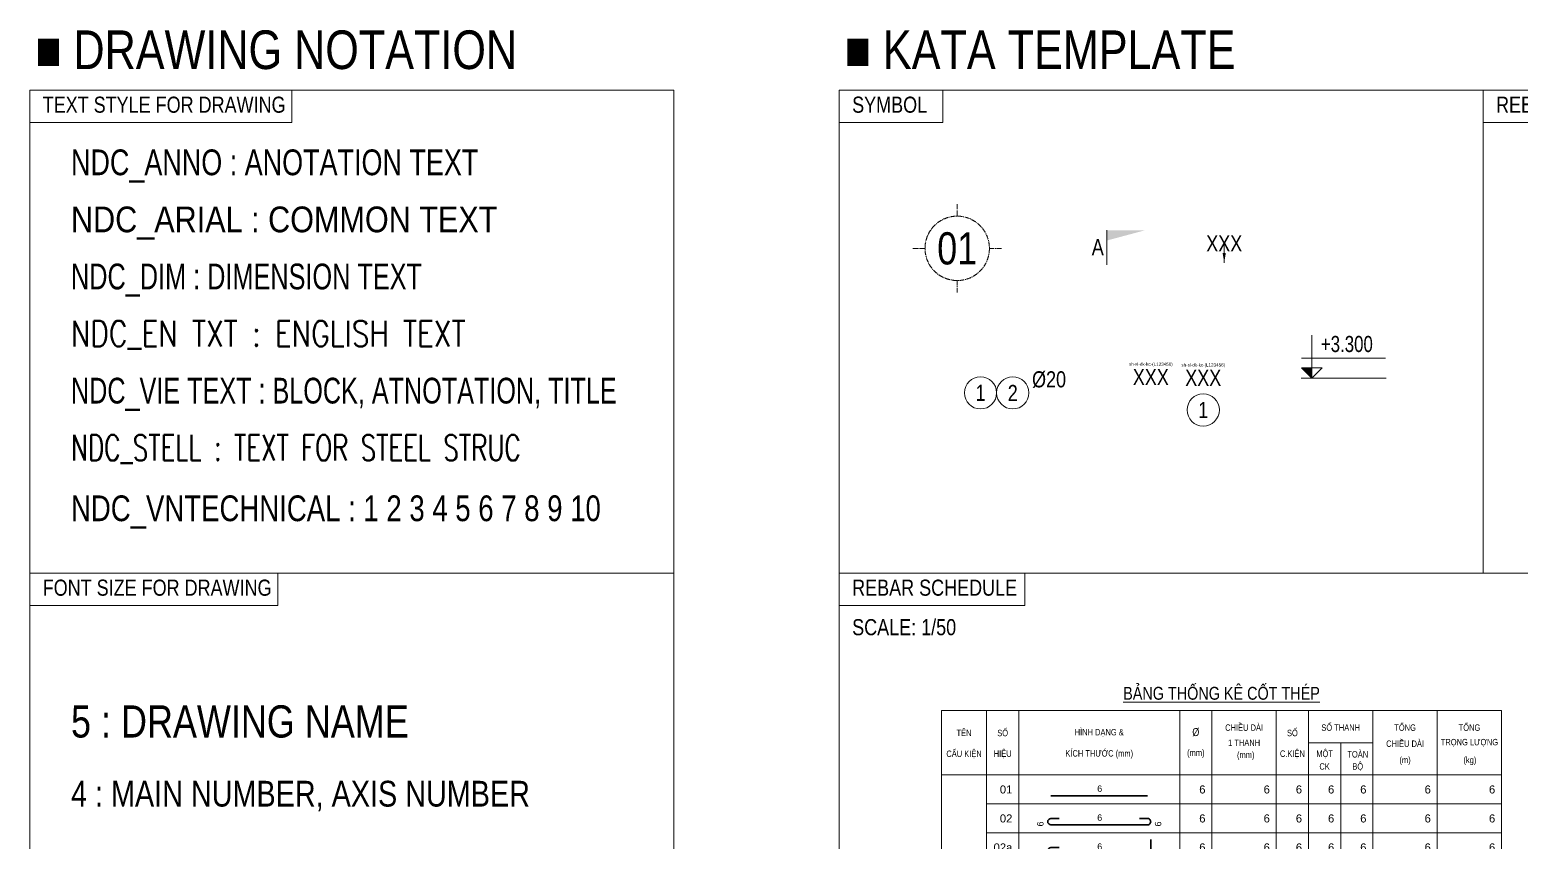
# Model space of a CAD drawing. Header units: millimetres. Extents: x -247377 to 927516, y -864259 to 155594.
# Drawn here: x -188923 to -165761, y 142980 to 155594 of the extents above; entities that cross this region are included whole.
import ezdxf
from ezdxf.enums import TextEntityAlignment as Align

# ---------------------------------------------------------------- set-up
doc = ezdxf.new("R2010")
doc.units = ezdxf.units.MM
doc.header["$MEASUREMENT"] = 0
doc.linetypes.add('CENTER2', pattern=[1.125, 0.75, -0.125, 0.125, -0.125])
doc.layers.get('Defpoints').update_dxf_attribs({"lineweight": 9})
for name, color, linetype, lineweight in [('kata_net khung', 3, 'Continuous', 20), ('kata_text', 7, 'Continuous', 30), ('kata_thep chu', 1, 'Continuous', 35), ('NDC_FRAME', 7, 'Continuous', 20), ('NDC_S_AXIS', 5, 'CENTER2', 13), ('NDC_S_REBAR', 4, 'Continuous', 35), ('NDC_S_TEXT SYMBOL', 7, 'Continuous', 20), ('NDC_S_VN TEXT', 7, 'Continuous', 20), ('NDC_Table', 3, 'Continuous', 20)]:
    doc.layers.add(name, color=color, linetype=linetype, lineweight=lineweight)
doc.styles.add('ARIAL', font='arial.ttf', dxfattribs={"width": 0.8})
doc.styles.add('kata_text', font='arial.ttf', dxfattribs={"width": 0.8})
doc.styles.add('NDC_ANNO', font='', dxfattribs={"width": 0.8})
doc.styles.add('NDC_ARIAL', font='arial.ttf', dxfattribs={"width": 0.85})
doc.styles.add('NDC_DIM', font='', dxfattribs={"width": 0.75})
doc.styles.add('NDC_EN TXT', font='romans.shx', dxfattribs={"width": 0.8})
doc.styles.add('NDC_STEEL', font='romans.shx', dxfattribs={"width": 0.8})
doc.styles.add('NDC_VIE TXT', font='arial.ttf', dxfattribs={"width": 0.8})
doc.styles.add('NDC_VNTEKNICAL', font='', dxfattribs={"width": 0.8})
doc.styles.get('NDC_ANNO').set_extended_font_data('Dotum')
doc.styles.get('NDC_DIM').set_extended_font_data('Dotum')
doc.styles.get('NDC_VNTEKNICAL').set_extended_font_data('.VnTeknical')
doc.dimstyles.new('kata_dim_iso', dxfattribs={"dimtxt": 2.5, "dimasz": 1.5, "dimexe": 1.5, "dimexo": 2.5, "dimtad": 1, "dimdec": 0, "dimzin": 0, "dimdsep": 46, "dimtxsty": 'kata_text', "dimblk": 'kata_block_ArchTick', "dimcen": 0.09, "dimdle": 1.2, "dimclrd": 8, "dimclre": 8, "dimclrt": 3, "dimadec": 0, "dimazin": 0, "dimtfac": 1, "dimtdec": 0, "dimtix": 1, "dimtofl": 0, "dimtmove": 0, "dimatfit": 3, "dimfxl": 3.75, "dimfxlon": 1, "dimtolj": 1, "dimtzin": 0, "dimarcsym": 0})

# ---------------------------------------------------------------- blocks, each defined once
blk = doc.blocks.new('dang01')
at = {"layer": 'NDC_S_REBAR'}
blk.add_line((3405, -650), (6405, -650), dxfattribs=at)
at = {"layer": 'NDC_Table'}
for p, q in [((0, 0), (0, -900)), ((1405, 0), (1405, -900)), ((2405, 0), (2405, -900)), ((7405, 0), (7405, -900)), ((8405, 0), (8405, -900)), ((10405, 0), (10405, -900)), ((11405, 0), (11405, -900)), ((12405, 0), (12405, -900)), ((13405, 0), (13405, -900)), ((15405, 0), (15405, -900)), ((17405, 0), (17405, -900)), ((1405, -900), (17405, -900))]:
    blk.add_line(p, q, dxfattribs=at)
at = {"layer": 'NDC_S_VN TEXT', "style": 'ARIAL'}
for p in [(2205, -450), (8205, -450), (10205, -450), (11205, -450), (12205, -450), (13205, -450), (15205, -450), (17205, -450)]:
    blk.add_attdef('D03', text='', height=250, dxfattribs=at).set_placement(p, align=Align.MIDDLE_RIGHT)
blk.add_attdef('00000000', text='', height=200, dxfattribs=at).set_placement((4920, -425), align=Align.MIDDLE_CENTER)
blk = doc.blocks.new('dang02')
at = {"layer": 'kata_net khung'}
for p, q in [((0, 0), (0, -900)), ((1405, 0), (1405, -900)), ((2405, 0), (2405, -900)), ((7405, 0), (7405, -900)), ((8405, 0), (8405, -900)), ((10405, 0), (10405, -900)), ((11405, 0), (11405, -900)), ((12405, 0), (12405, -900)), ((13405, 0), (13405, -900)), ((15405, 0), (15405, -900)), ((17405, 0), (17405, -900)), ((1405, -900), (17405, -900))]:
    blk.add_line(p, q, dxfattribs=at)
at = {"layer": 'kata_thep chu'}
blk.add_lwpolyline([(3655, -450), (3405, -450, 1), (3405, -650), (6405, -650, 1.000854), (6405, -450), (6155, -450)], format="xyb", dxfattribs=at)
at = {"layer": 'kata_text', "style": 'kata_text'}
for p in [(2205, -450), (8205, -450), (10205, -450), (11205, -450), (12205, -450), (13205, -450), (15205, -450), (17205, -450)]:
    blk.add_attdef('D03', text='', height=250, dxfattribs=at).set_placement(p, align=Align.MIDDLE_RIGHT)
for p in [(3073, -699), (6733, -699)]:
    blk.add_attdef('D03', text='', height=200, rotation=90, dxfattribs=at).set_placement(p, align=Align.MIDDLE_LEFT)
blk.add_attdef('D03', text='', height=200, dxfattribs=at).set_placement((4920, -425), align=Align.MIDDLE_CENTER)
blk = doc.blocks.new('*U543')
for p, q in [((0, 5), (0, 7)), ((-5, 0), (-7, 0)), ((5, 0), (7, 0)), ((0, -5), (0, -7))]:
    blk.add_line(p, q)
blk.add_circle((0, 0), 5)
at = {"color": 7, "style": 'kata_text', "width": 0.8}
blk.add_attdef('GRID', text='', height=5, dxfattribs=at).set_placement((0, 0), align=Align.MIDDLE)
blk = doc.blocks.new('*U544')
for centre in [(-7.5, 0), (-2.5, 0)]:
    blk.add_circle(centre, 2.5)
at = {"layer": 'kata_text', "color": 3, "style": 'kata_text', "width": 0.8}
blk.add_attdef('DK1', (0.5, 0.85), '', height=2.5, dxfattribs=at)
at = {"layer": 'kata_text', "color": 7, "style": 'kata_text', "width": 0.8}
for tag, p in [('SH1', (-7.5, 0)), ('SH2', (-2.5, 0))]:
    blk.add_attdef(tag, text='', height=2.5, dxfattribs=at).set_placement(p, align=Align.MIDDLE)
blk = doc.blocks.new('Tieude')
at = {"layer": 'NDC_Table'}
for p, q in [((0, 2000), (0, 0)), ((0, 2000), (17405, 2000)), ((1405, 2000), (1405, 0)), ((2405, 2000), (2405, 0)), ((7405, 2000), (7405, 0)), ((8405, 2000), (8405, 0)), ((10405, 2000), (10405, 0)), ((11405, 1000), (11405, 2000)), ((13405, 2000), (13405, 0)), ((15405, 2000), (15405, 0)), ((17405, 2000), (17405, 0)), ((11405, 1000), (13405, 1000)), ((11405, 1000), (11405, 0)), ((12405, 1000), (12405, 0)), ((0, 0), (17405, 0))]:
    blk.add_line(p, q, dxfattribs=at)
at = {"layer": 'NDC_S_VN TEXT', "style": 'ARIAL', "width": 0.8}
for s, height, p in [('%%UBẢNG THỐNG KÊ CỐT THÉP', 400, (8703, 2594)), ('TÊN', 200, (705, 1333)), ('SỐ', 200, (1905, 1333)), ('HÌNH DẠNG &', 200, (4905, 1333)), ('%%C', 250, (7905, 1333)), ('CHIỀU DÀI', 200, (9405, 1500)), ('SỐ', 200, (10905, 1333)), ('SỐ THANH', 200, (12405, 1500)), ('TỔNG', 200, (14405, 1500)), ('TỔNG', 200, (16405, 1500)), ('1 THANH', 200, (9405, 1000)), ('CHIỀU DÀI', 200, (14405, 1000)), ('TRỌNG LƯỢNG', 200, (16405, 1000)), ('CẤU KIỆN', 200, (705, 667)), ('HIỆU', 200, (1905, 667)), ('KÍCH THƯỚC (mm)', 200, (4905, 667)), ('(mm)', 200, (7905, 667)), ('(mm)', 200, (9455, 599)), ('C.KIỆN', 200, (10905, 667)), ('MỘT', 200, (11905, 667)), ('TOÀN', 200, (12935, 667)), ('(m)', 200, (14405, 443)), ('(kg)', 200, (16418, 443)), ('CK', 200, (11905, 264)), ('BỘ', 200, (12935, 271))]:
    blk.add_text(s, height=height, dxfattribs=at).set_placement(p, align=Align.MIDDLE)
blk = doc.blocks.new('dang02a')
at = {"layer": 'kata_net khung'}
for p, q in [((0, 0), (0, -900)), ((1405, 0), (1405, -900)), ((2405, 0), (2405, -900)), ((7405, 0), (7405, -900)), ((8405, 0), (8405, -900)), ((10405, 0), (10405, -900)), ((11405, 0), (11405, -900)), ((12405, 0), (12405, -900)), ((13405, 0), (13405, -900)), ((15405, 0), (15405, -900)), ((17405, 0), (17405, -900)), ((1405, -900), (17405, -900))]:
    blk.add_line(p, q, dxfattribs=at)
at = {"layer": 'kata_thep chu'}
blk.add_lwpolyline([(3655, -450), (3405, -450, 1), (3405, -650), (6405, -650, 0.415068), (6505, -550), (6505, -200)], format="xyb", dxfattribs=at)
at = {"layer": 'kata_text', "style": 'kata_text'}
for p in [(2205, -450), (8205, -450), (10205, -450), (11205, -450), (12205, -450), (13205, -450), (15205, -450), (17205, -450)]:
    blk.add_attdef('D03', text='', height=250, dxfattribs=at).set_placement(p, align=Align.MIDDLE_RIGHT)
for p in [(3073, -699), (6733, -699)]:
    blk.add_attdef('D03', text='', height=200, rotation=90, dxfattribs=at).set_placement(p, align=Align.MIDDLE_LEFT)
blk.add_attdef('D03', text='', height=200, dxfattribs=at).set_placement((4920, -425), align=Align.MIDDLE_CENTER)
blk = doc.blocks.new('kata_block_KHTCT')
at = {"layer": 'Defpoints', "color": 8, "style": 'kata_text', "width": 0.8}
blk.add_attdef('CONG_THUC', text='', height=0.5, dxfattribs=at).set_placement((0, 2), align=Align.MIDDLE_CENTER)
at = {"layer": 'kata_text', "color": 3, "style": 'kata_text', "width": 0.8}
blk.add_attdef('CHU_THICH', text='', height=2.5, dxfattribs=at).set_placement((0, 0), align=Align.MIDDLE_CENTER)
blk = doc.blocks.new('kata_block_ArchTick')
at = {"color": 8}
blk.add_line((1, 0), (-1, 0), dxfattribs=at)
at = {"color": 8, "const_width": 0.15}
blk.add_lwpolyline([(-0.5, -0.5), (0.5, 0.5)], dxfattribs=at)
blk = doc.blocks.new('*U613')
blk.add_circle((0, -5), 2.5)
at = {"layer": 'Defpoints', "color": 8, "style": 'kata_text', "width": 0.8}
blk.add_attdef('CONG_THUC', text='', height=0.5, dxfattribs=at).set_placement((0, 2), align=Align.MIDDLE_CENTER)
at = {"layer": 'kata_text', "color": 3, "style": 'kata_text', "width": 0.8}
blk.add_attdef('CHU_THICH', text='', height=2.5, dxfattribs=at).set_placement((0, 0), align=Align.MIDDLE_CENTER)
at = {"layer": 'kata_text', "color": 7, "style": 'kata_text', "width": 0.8}
blk.add_attdef('SH', text='', height=2.5, dxfattribs=at).set_placement((0, -5), align=Align.MIDDLE)
blk = doc.blocks.new('*U545')
at = {"color": 0, "linetype": 'ByBlock', "lineweight": -2}
blk.add_line((0, 4.36), (0, -1), dxfattribs=at)
blk.add_solid([(0, 2.78), (5.89, 4.36), (0, 4.36)], dxfattribs=at)
at = {"color": 0, "linetype": 'ByBlock', "lineweight": -2, "style": 'kata_text', "width": 0.8}
blk.add_attdef('DETAIL', text='', height=2.5, dxfattribs=at).set_placement((-0.5, 1.75), align=Align.MIDDLE_RIGHT)
blk = doc.blocks.new('kata_block_CT')
blk.add_hatch(color=256).paths.add_polyline_path([(0, 1.6), (-1.61, 1.6), (0, 0)])
at = {"ltscale": 50}
h = blk.add_hatch(dxfattribs=at)
h.set_pattern_fill('ANSI31', color=8, scale=1.406251, style=0)
h.set_pattern_definition([(45, (0, 5e-12), (-3.157, 3.157), [])])
h.paths.add_polyline_path([(0, 1.6), (0, 0), (1.61, 1.6)])
at = {"color": 8, "ltscale": 50}
for p, q in [((-1.59, 3.14), (11.47, 3.14)), ((11.56, 0), (-1.64, 0))]:
    blk.add_line(p, q, dxfattribs=at)
for points in [[(0, 6.69), (0, 0)], [(0, 0), (-1.61, 1.6), (0, 1.6)], [(0, 0), (1.61, 1.6), (0, 1.6)]]:
    blk.add_lwpolyline(points, dxfattribs=at)
at = {"color": 3, "style": 'kata_text', "width": 0.8}
blk.add_attdef('CT', (1.41, 4.07), '', height=2.5, dxfattribs=at)
blk = doc.blocks.new('*U648')
at = {"color": 0, "ltscale": 0.8, "style": 'kata_text', "width": 0.8}
blk.add_attdef('TEN', text='', height=2.5, dxfattribs=at).set_placement((0, 3), align=Align.MIDDLE_CENTER)
at = {"color": 0, "ltscale": 0.8, "style": 'kata_text', "width": 0.8, "flags": 1}
blk.add_attdef('CHU_THICH', text='', height=2.5, dxfattribs=at).set_placement((0, 0), align=Align.MIDDLE_CENTER)
at = {"layer": 'Defpoints'}
blk.add_leader([(0, 0), (0, 3)], dimstyle='kata_dim_iso', override={"dimgap": 0.625, "dimtad": 0}, dxfattribs=at)

msp = doc.modelspace()

# ---------------------------------------------------------------- linework, layer by layer
at = {"layer": 'NDC_FRAME'}
for p, q in [((-188923.3, 154656.6), (-188923.3, 124656.6)), ((-188923.3, 154656.6), (-178923.3, 154656.6)), ((-184854.3, 154156.6), (-184854.3, 154656.6)), ((-178923.3, 154656.6), (-178923.3, 124656.6)), ((-176351.3, 124656.6), (-176351.3, 154656.6)), ((-146351.3, 154656.6), (-176351.3, 154656.6)), ((-174742.6, 154156.6), (-174742.6, 154656.6)), ((-166351.3, 154656.6), (-166351.3, 147156.6)), ((-188923.3, 154156.6), (-184854.3, 154156.6)), ((-176351.3, 154156.6), (-174742.6, 154156.6)), ((-166351.3, 154156.6), (-163903.5, 154156.6)), ((-188923.3, 147156.6), (-178923.3, 147156.6)), ((-185073.9, 146656.6), (-185073.9, 147156.6)), ((-176351.3, 147156.6), (-146351.3, 147156.6)), ((-173468.8, 146656.6), (-173468.8, 147156.6)), ((-188923.3, 146656.6), (-185073.9, 146656.6)), ((-176351.3, 146656.6), (-173468.8, 146656.6))]:
    msp.add_line(p, q, dxfattribs=at)

# ---------------------------------------------------------------- block references
ref = msp.add_blockref('kata_block_KHTCT', (-171512.9, 150202.1), dxfattribs=dict(xscale=100, yscale=100, zscale=100))
ref.add_attrib('CHU_THICH', 'XXX', dxfattribs={"layer": 'NDC_S_VN TEXT', "color": 3, "height": 250, "style": 'ARIAL', "width": 0.8}).set_placement((-171512.9, 150202.1), align=Align.MIDDLE_CENTER)
ref.add_attrib('CONG_THUC', 'sh-sl-dk-kc-(L123456)', dxfattribs={"layer": 'Defpoints', "color": 8, "height": 50, "style": 'ARIAL', "width": 0.8}).set_placement((-171512.9, 150402.1), align=Align.MIDDLE_CENTER)
ref = msp.add_blockref('dang02a', (-174766.3, 143123.2), dxfattribs=dict(xscale=0.5, yscale=0.5, zscale=0.5))
ref.add_attrib('D03', '02a', dxfattribs={"layer": 'NDC_S_VN TEXT', "height": 125, "style": 'ARIAL'}).set_placement((-173663.7, 142898.2), align=Align.MIDDLE_RIGHT)
ref.add_attrib('D03', '6', dxfattribs={"layer": 'NDC_S_VN TEXT', "height": 100, "rotation": 90, "style": 'ARIAL'}).set_placement((-173229.7, 142773.6), align=Align.MIDDLE_LEFT)
ref.add_attrib('D03', '6', dxfattribs={"layer": 'NDC_S_VN TEXT', "height": 100, "style": 'ARIAL'}).set_placement((-172306.5, 142910.8), align=Align.MIDDLE_CENTER)
ref.add_attrib('D03', '6', dxfattribs={"layer": 'NDC_S_VN TEXT', "height": 100, "rotation": 90, "style": 'ARIAL'}).set_placement((-171400.1, 142773.6), align=Align.MIDDLE_LEFT)
ref.add_attrib('D03', '6', dxfattribs={"layer": 'NDC_S_VN TEXT', "height": 125, "style": 'ARIAL'}).set_placement((-170663.7, 142898.2), align=Align.MIDDLE_RIGHT)
ref.add_attrib('D03', '6', dxfattribs={"layer": 'NDC_S_VN TEXT', "height": 125, "style": 'ARIAL'}).set_placement((-169663.7, 142898.2), align=Align.MIDDLE_RIGHT)
ref.add_attrib('D03', '6', dxfattribs={"layer": 'NDC_S_VN TEXT', "height": 125, "style": 'ARIAL'}).set_placement((-169163.7, 142898.2), align=Align.MIDDLE_RIGHT)
ref.add_attrib('D03', '6', dxfattribs={"layer": 'NDC_S_VN TEXT', "height": 125, "style": 'ARIAL'}).set_placement((-168663.7, 142898.2), align=Align.MIDDLE_RIGHT)
ref.add_attrib('D03', '6', dxfattribs={"layer": 'NDC_S_VN TEXT', "height": 125, "style": 'ARIAL'}).set_placement((-168163.7, 142898.3), align=Align.MIDDLE_RIGHT)
ref.add_attrib('D03', '6', dxfattribs={"layer": 'NDC_S_VN TEXT', "height": 125, "style": 'ARIAL'}).set_placement((-167163.7, 142898.2), align=Align.MIDDLE_RIGHT)
ref.add_attrib('D03', '6', dxfattribs={"layer": 'NDC_S_VN TEXT', "height": 125, "style": 'ARIAL'}).set_placement((-166163.7, 142898.2), align=Align.MIDDLE_RIGHT)
at = {"layer": 'NDC_S_AXIS', "xscale": 100, "yscale": 100, "zscale": 100}
msp.add_blockref('*U543', (-174519.9, 152200.9), dxfattribs=at).add_auto_attribs({'GRID': '01'})
at = {"layer": 'NDC_S_VN TEXT', "xscale": 100, "yscale": 100, "zscale": 100}
for name, p, values in [('*U545', (-172193.8, 152044.6), {'DETAIL': 'A'}), ('*U648', (-170372.6, 151977.4), {'TEN': 'XXX'}), ('*U613', (-170698.7, 150190.8), {'CHU_THICH': 'XXX', 'CONG_THUC': 'sh-sl-dk-kc-(L123456)', 'SH': '1'}), ('*U544', (-173407.3, 149957), {'SH1': '1', 'SH2': '2', 'DK1': '%%c20'})]:
    msp.add_blockref(name, p, dxfattribs=at).add_auto_attribs(values)
at = {"layer": 'NDC_S_VN TEXT'}
ref = msp.add_blockref('kata_block_CT', (-169012.9, 150183.9), dxfattribs=dict(at, xscale=100, yscale=100, zscale=100))
ref.add_attrib('CT', '+3.300', (-168872, 150590.7), dxfattribs={"layer": 'NDC_S_TEXT SYMBOL', "color": 3, "height": 250, "style": 'NDC_ANNO', "width": 0.8})
at = {"layer": 'NDC_S_VN TEXT', "xscale": 0.5, "yscale": 0.5, "zscale": 0.5}
msp.add_blockref('Tieude', (-174766.3, 144023.2), dxfattribs=at)
at = {"layer": 'NDC_S_VN TEXT'}
ref = msp.add_blockref('dang01', (-174766.3, 144023.2), dxfattribs=dict(at, xscale=0.5, yscale=0.5, zscale=0.5))
ref.add_attrib('D03', '01', dxfattribs={"height": 125, "style": 'ARIAL'}).set_placement((-173663.7, 143798.2), align=Align.MIDDLE_RIGHT)
ref.add_attrib('00000000', '6', dxfattribs={"height": 100, "style": 'ARIAL'}).set_placement((-172306.5, 143810.8), align=Align.MIDDLE_CENTER)
ref.add_attrib('D03', '6', dxfattribs={"height": 125, "style": 'ARIAL'}).set_placement((-170663.7, 143798.2), align=Align.MIDDLE_RIGHT)
ref.add_attrib('D03', '6', dxfattribs={"height": 125, "style": 'ARIAL'}).set_placement((-169663.7, 143798.2), align=Align.MIDDLE_RIGHT)
ref.add_attrib('D03', '6', dxfattribs={"height": 125, "style": 'ARIAL'}).set_placement((-169163.7, 143798.2), align=Align.MIDDLE_RIGHT)
ref.add_attrib('D03', '6', dxfattribs={"height": 125, "style": 'ARIAL'}).set_placement((-168663.7, 143798.2), align=Align.MIDDLE_RIGHT)
ref.add_attrib('D03', '6', dxfattribs={"height": 125, "style": 'ARIAL'}).set_placement((-168163.7, 143798.3), align=Align.MIDDLE_RIGHT)
ref.add_attrib('D03', '6', dxfattribs={"height": 125, "style": 'ARIAL'}).set_placement((-167163.7, 143798.2), align=Align.MIDDLE_RIGHT)
ref.add_attrib('D03', '6', dxfattribs={"height": 125, "style": 'ARIAL'}).set_placement((-166163.7, 143798.2), align=Align.MIDDLE_RIGHT)
ref = msp.add_blockref('dang02', (-174766.3, 143573.2), dxfattribs=dict(at, xscale=0.5, yscale=0.5, zscale=0.5))
ref.add_attrib('D03', '02', dxfattribs={"height": 125, "style": 'ARIAL'}).set_placement((-173663.7, 143348.2), align=Align.MIDDLE_RIGHT)
ref.add_attrib('D03', '6', dxfattribs={"height": 100, "rotation": 90, "style": 'ARIAL'}).set_placement((-173229.7, 143223.6), align=Align.MIDDLE_LEFT)
ref.add_attrib('D03', '6', dxfattribs={"height": 100, "style": 'ARIAL'}).set_placement((-172306.5, 143360.8), align=Align.MIDDLE_CENTER)
ref.add_attrib('D03', '6', dxfattribs={"height": 100, "rotation": 90, "style": 'ARIAL'}).set_placement((-171400.1, 143223.6), align=Align.MIDDLE_LEFT)
ref.add_attrib('D03', '6', dxfattribs={"height": 125, "style": 'ARIAL'}).set_placement((-170663.7, 143348.2), align=Align.MIDDLE_RIGHT)
ref.add_attrib('D03', '6', dxfattribs={"height": 125, "style": 'ARIAL'}).set_placement((-169663.7, 143348.2), align=Align.MIDDLE_RIGHT)
ref.add_attrib('D03', '6', dxfattribs={"height": 125, "style": 'ARIAL'}).set_placement((-169163.7, 143348.2), align=Align.MIDDLE_RIGHT)
ref.add_attrib('D03', '6', dxfattribs={"height": 125, "style": 'ARIAL'}).set_placement((-168663.7, 143348.2), align=Align.MIDDLE_RIGHT)
ref.add_attrib('D03', '6', dxfattribs={"height": 125, "style": 'ARIAL'}).set_placement((-168163.7, 143348.3), align=Align.MIDDLE_RIGHT)
ref.add_attrib('D03', '6', dxfattribs={"height": 125, "style": 'ARIAL'}).set_placement((-167163.7, 143348.2), align=Align.MIDDLE_RIGHT)
ref.add_attrib('D03', '6', dxfattribs={"height": 125, "style": 'ARIAL'}).set_placement((-166163.7, 143348.2), align=Align.MIDDLE_RIGHT)

# ---------------------------------------------------------------- texts
at = {"layer": 'NDC_S_VN TEXT', "color": 3, "style": 'NDC_VIE TXT', "width": 0.8}
for s, height, p in [('■ DRAWING NOTATION', 600, (-188837.1, 155285.1)), ('■ KATA TEMPLATE ', 600, (-176265, 155285.1)), ('TEXT STYLE FOR DRAWING', 250, (-188723.3, 154431.6)), ('SYMBOL', 250, (-176151.3, 154431.6)), ('REBAR BLOCK', 250, (-166151.3, 154431.6)), ('FONT SIZE FOR DRAWING', 250, (-188723.3, 146931.6)), ('REBAR SCHEDULE', 250, (-176151.3, 146931.6)), ('SCALE: 1/50', 250, (-176151.3, 146318.2))]:
    msp.add_text(s, height=height, dxfattribs=at).set_placement(p, align=Align.MIDDLE_LEFT)
at = {"layer": 'NDC_S_VN TEXT'}
for s, height, style, width, p in [('NDC_ANNO : ANOTATION TEXT', 400, 'NDC_ANNO', 0.8, (-188284, 153536.6)), ('NDC_ARIAL : COMMON TEXT ', 400, 'NDC_ARIAL', 0.85, (-188284, 152650.3)), ('NDC_DIM : DIMENSION TEXT', 400, 'NDC_DIM', 0.75, (-188284, 151764)), ('NDC_EN TXT : ENGLISH TEXT', 400, 'NDC_EN TXT', 0.8, (-188284, 150877.7)), ('NDC_VIE TEXT : BLOCK, ATNOTATION, TITLE', 400, 'NDC_VIE TXT', 0.7, (-188284, 149991.5)), ('NDC_STELL : TEXT FOR STEEL STRUC', 400, 'NDC_STEEL', 0.7, (-188284, 149105.2)), ('NDC_VNTECHNICAL : 1 2 3 4 5 6 7 8 9 10', 400, 'NDC_VNTEKNICAL', 0.8, (-188284, 148164.3)), ('5 : DRAWING NAME', 500, 'NDC_VIE TXT', 0.8, (-188284, 144854.4)), ('4 : MAIN NUMBER, AXIS NUMBER', 400, 'NDC_VIE TXT', 0.8, (-188284, 143732.4))]:
    msp.add_text(s, height=height, dxfattribs=dict(at, style=style, width=width)).set_placement(p, align=Align.MIDDLE_LEFT)

doc.saveas('drawing.dxf')
